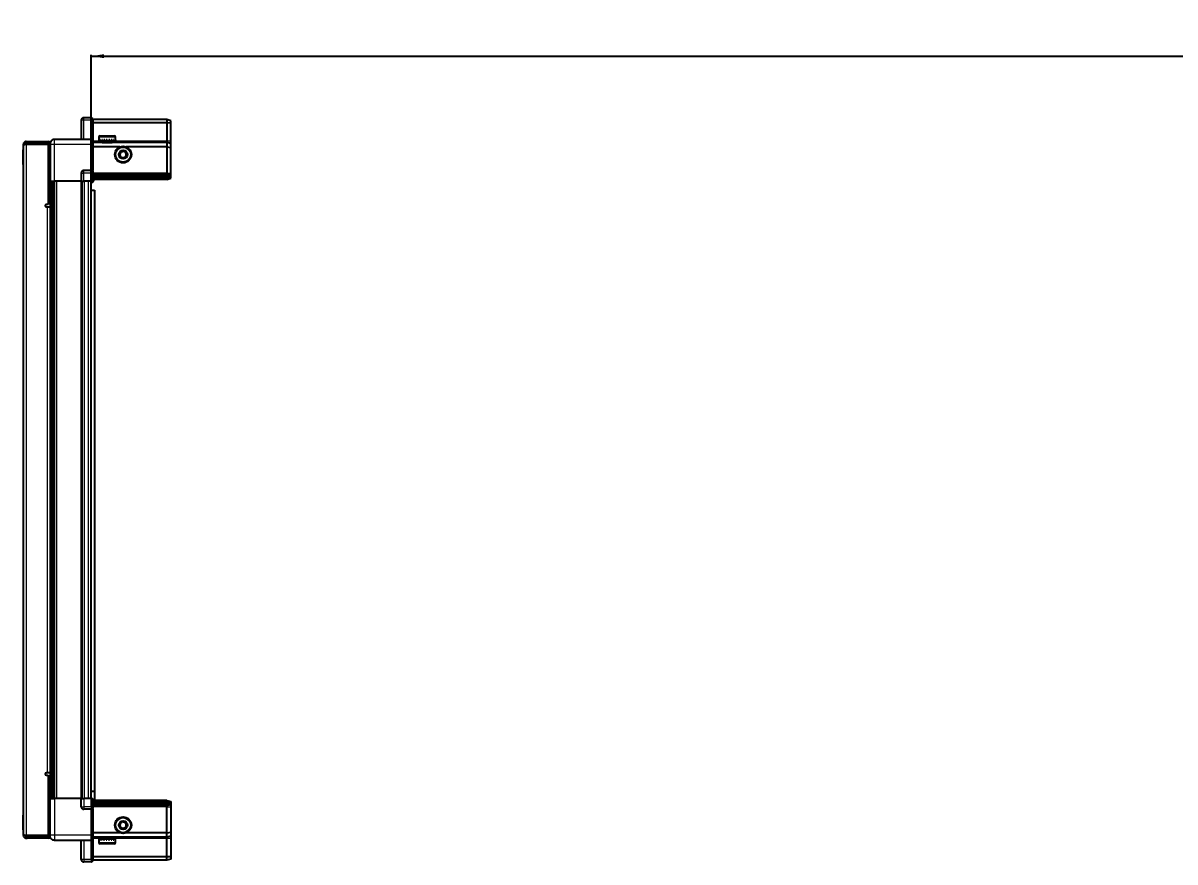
# Model space of a CAD drawing. Header units: millimetres. Extents: x 1415 to 6170, y -1465 to 1637.
# Drawn here: x 2756 to 3663, y 883 to 1544 of the extents above; entities that cross this region are included whole.
import ezdxf

# ---------------------------------------------------------------- set-up
doc = ezdxf.new("R2010")
doc.units = ezdxf.units.MM
doc.layers.add('FORMAT', color=7, linetype='Continuous')
doc.styles.add('SLDTEXTSTYLE0', font='TXT', dxfattribs={"width": 0.75})
doc.dimstyles.new('SLDDIMSTYLE0', dxfattribs={"dimtxt": 20, "dimasz": 10, "dimexe": 0, "dimexo": 0.0625, "dimgap": 5, "dimtad": 2, "dimdec": 1, "dimrnd": 1e-09, "dimzin": 12, "dimdsep": 46, "dimtxsty": 'SLDTEXTSTYLE0', "dimsah": 1, "dimcen": 0.09, "dimadec": 0, "dimazin": 3, "dimtfac": 1, "dimtofl": 0, "dimtmove": 0, "dimatfit": 3, "dimfxl": 0, "dimfrac": 2, "dimtolj": 1, "dimtzin": 12, "dimarcsym": 0})

# ---------------------------------------------------------------- blocks, each defined once
blk = doc.blocks.new('_D_5')
at = {"layer": 'FORMAT'}
for p, q in [((2809.28, 1419.33), (2809.28, 1518.82)), ((2809.28, 1517.82), (4909.28, 1517.82)), ((4909.28, 1419.33), (4909.28, 1518.82))]:
    blk.add_line(p, q, dxfattribs=at)
for points in [[(2809.28, 1517.82), (2819.28, 1516.28), (2819.28, 1519.36)], [(4909.28, 1517.82), (4899.28, 1519.36), (4899.28, 1516.28)]]:
    blk.add_solid(points, dxfattribs=at)
at = {"layer": 'FORMAT', "insert": (3829.72, 1543.6), "char_height": 20, "attachment_point": 1, "style": 'SLDTEXTSTYLE0'}
blk.add_mtext('2100', dxfattribs=at)

msp = doc.modelspace()

# ---------------------------------------------------------------- linework, layer by layer
at = {"color": 7, "linetype": 'Continuous', "lineweight": 25}
for p, q in [((2801.43, 1467.32), (2801.43, 1452.32)), ((2809.43, 1469.32), (2803.43, 1469.32)), ((2809.43, 1469.32), (2809.76, 1469.32)), ((2809.43, 1469.32), (2809.43, 1467.32)), ((2809.43, 1452.52), (2809.43, 1467.32)), ((2809.43, 1452.52), (2809.43, 1467.32)), ((2810.63, 1468.82), (2809.76, 1469.32)), ((2810.63, 1467.32), (2810.63, 1468.82)), ((2868.93, 1467.82), (2810.63, 1467.82)), ((2810.63, 1467.32), (2810.63, 1452.52)), ((2868.93, 1465.32), (2810.63, 1465.32)), ((2868.93, 1467.82), (2868.93, 1465.32)), ((2871.93, 1467.02), (2868.93, 1467.82)), ((2868.93, 1465.32), (2868.93, 1450.82)), ((2871.93, 1465.17), (2868.93, 1465.32)), ((2871.93, 1465.17), (2871.93, 1467.02)), ((2871.93, 1450.82), (2871.93, 1465.17)), ((2809.43, 1452.32), (2780.43, 1452.32)), ((2809.43, 1452.32), (2809.43, 1452.52)), ((2809.43, 1452.32), (2810.63, 1452.32)), ((2809.43, 1448.32), (2809.43, 1452.32)), ((2810.63, 1452.52), (2810.63, 1452.32)), ((2810.63, 1452.32), (2810.63, 1448.32)), ((2815.43, 1454.22), (2815.43, 1451.82)), ((2815.43, 1451.82), (2815.43, 1451.32)), ((2815.43, 1451.32), (2815.56, 1451.32)), ((2815.75, 1451.82), (2815.56, 1451.82)), ((2815.56, 1451.82), (2815.56, 1451.32)), ((2815.56, 1451.32), (2815.75, 1451.32)), ((2815.75, 1451.82), (2815.75, 1451.32)), ((2815.75, 1451.32), (2816.28, 1451.32)), ((2816.23, 1455.02), (2823.39, 1455.02)), ((2816.68, 1451.82), (2816.28, 1451.82)), ((2816.28, 1451.82), (2816.28, 1451.32)), ((2816.28, 1451.32), (2816.68, 1451.32)), ((2816.68, 1451.82), (2816.68, 1451.32)), ((2816.68, 1451.32), (2817.55, 1451.32)), ((2817.53, 1451.32), (2817.53, 1451.22)), ((2818.12, 1451.82), (2817.55, 1451.82)), ((2817.55, 1451.82), (2817.55, 1451.32)), ((2817.55, 1451.32), (2818.12, 1451.32)), ((2818.12, 1451.82), (2818.12, 1451.32)), ((2818.12, 1451.32), (2819.25, 1451.32)), ((2819.94, 1451.82), (2819.25, 1451.82)), ((2819.25, 1451.82), (2819.25, 1451.32)), ((2819.25, 1451.32), (2819.94, 1451.32)), ((2819.94, 1451.82), (2819.94, 1451.32)), ((2819.94, 1451.32), (2821.21, 1451.32)), ((2821.95, 1451.82), (2821.21, 1451.82)), ((2821.21, 1451.82), (2821.21, 1451.32)), ((2821.21, 1451.32), (2821.44, 1451.32)), ((2821.44, 1451.82), (2821.44, 1451.32)), ((2821.94, 1451.82), (2821.94, 1451.32)), ((2821.94, 1451.32), (2821.95, 1451.32)), ((2821.95, 1451.82), (2821.95, 1451.32)), ((2821.95, 1451.32), (2823.24, 1451.32)), ((2823.95, 1451.82), (2823.24, 1451.82)), ((2823.24, 1451.82), (2823.24, 1451.32)), ((2823.3, 1451.82), (2823.3, 1451.32)), ((2823.3, 1451.32), (2823.95, 1451.32)), ((2823.39, 1455.02), (2827.63, 1455.02)), ((2823.95, 1451.82), (2823.95, 1451.32)), ((2823.95, 1451.32), (2825.14, 1451.32)), ((2825.76, 1451.82), (2825.14, 1451.82)), ((2825.14, 1451.82), (2825.14, 1451.32)), ((2825.14, 1451.32), (2825.76, 1451.32)), ((2825.76, 1451.82), (2825.76, 1451.32)), ((2825.76, 1451.32), (2826.73, 1451.32)), ((2826.33, 1451.22), (2826.33, 1451.32)), ((2827.2, 1451.82), (2826.73, 1451.82)), ((2826.73, 1451.82), (2826.73, 1451.32)), ((2826.73, 1451.32), (2827.2, 1451.32)), ((2827.2, 1451.82), (2827.2, 1451.32)), ((2827.2, 1451.32), (2827.85, 1451.32)), ((2828.11, 1451.82), (2827.85, 1451.82)), ((2827.85, 1451.82), (2827.85, 1451.32)), ((2827.85, 1451.32), (2828.11, 1451.32)), ((2828.11, 1451.82), (2828.11, 1451.32)), ((2828.11, 1451.32), (2828.39, 1451.32)), ((2828.43, 1451.82), (2828.39, 1451.82)), ((2828.39, 1451.82), (2828.39, 1451.32)), ((2828.39, 1451.32), (2828.43, 1451.32)), ((2828.43, 1451.82), (2828.43, 1454.22)), ((2828.43, 1451.82), (2828.43, 1451.32)), ((2755.93, 1443.96), (2755.63, 1443.96)), ((2755.63, 1432.39), (2755.63, 1443.96)), ((2757.43, 1448.47), (2755.93, 1448.47)), ((2755.93, 1447.97), (2755.93, 1448.47)), ((2755.93, 904.67), (2755.93, 1447.97)), ((2758.03, 1449.07), (2758.03, 1450.57)), ((2758.03, 1450.57), (2758.93, 1450.57)), ((2758.03, 1449.07), (2758.93, 1449.07)), ((2758.03, 1448.57), (2775.43, 1448.57)), ((2758.93, 1449.07), (2758.93, 1450.57)), ((2758.93, 1450.57), (2775.43, 1450.57)), ((2758.93, 1449.07), (2775.43, 1449.07)), ((2775.43, 1449.07), (2775.43, 1450.57)), ((2776.93, 1448.57), (2775.43, 1448.57)), ((2775.43, 1448.57), (2775.43, 1401.07)), ((2776.93, 1448.32), (2776.93, 1419.32)), ((2809.43, 1428.02), (2809.43, 1448.32)), ((2868.93, 1449.82), (2810.63, 1449.82)), ((2810.63, 1448.32), (2810.63, 1428.02)), ((2831.93, 1446.32), (2810.63, 1446.32)), ((2817.53, 1451.22), (2826.33, 1451.22)), ((2817.93, 1450.82), (2818.62, 1450.34)), ((2817.93, 1450.82), (2822.96, 1450.82)), ((2818.62, 1450.34), (2817.93, 1449.86)), ((2817.93, 1449.86), (2817.93, 1449.82)), ((2817.93, 1449.86), (2822.96, 1449.86)), ((2818.62, 1450.34), (2822.78, 1450.34)), ((2822.78, 1450.34), (2825.24, 1450.34)), ((2822.96, 1450.82), (2825.93, 1450.82)), ((2822.96, 1449.86), (2825.93, 1449.86)), ((2825.24, 1450.34), (2825.93, 1450.82)), ((2825.93, 1449.86), (2825.24, 1450.34)), ((2825.93, 1449.82), (2825.93, 1449.86)), ((2868.93, 1446.32), (2836.93, 1446.32)), ((2868.93, 1450.82), (2868.93, 1449.82)), ((2868.93, 1449.82), (2868.93, 1446.32)), ((2871.93, 1449.02), (2868.93, 1449.82)), ((2868.93, 1446.32), (2868.93, 1425.82)), ((2868.93, 1446.32), (2871.93, 1445.99)), ((2871.93, 1449.02), (2871.93, 1450.82)), ((2871.93, 1445.99), (2871.93, 1449.02)), ((2871.93, 1425.82), (2871.93, 1445.99)), ((2755.63, 1432.39), (2755.93, 1432.39)), ((2801.43, 1425.82), (2801.43, 1419.32)), ((2809.43, 1427.82), (2803.43, 1427.82)), ((2809.43, 1427.82), (2809.43, 1428.02)), ((2809.43, 1427.82), (2809.43, 1425.82)), ((2809.43, 1427.82), (2810.63, 1427.82)), ((2809.43, 1419.32), (2809.43, 1425.82)), ((2809.43, 1419.32), (2809.43, 1425.82)), ((2809.76, 1419.32), (2809.76, 1425.82)), ((2810.63, 1428.02), (2810.63, 1427.82)), ((2810.63, 1427.15), (2810.63, 1427.82)), ((2810.63, 1427.15), (2810.63, 1419.32)), ((2868.93, 1424.82), (2810.63, 1424.82)), ((2868.93, 1425.82), (2868.93, 1424.82)), ((2868.93, 1424.82), (2868.93, 1423.82)), ((2868.93, 1424.82), (2871.93, 1424.02)), ((2871.93, 1424.02), (2871.93, 1425.82)), ((2775.43, 1422.07), (2776.93, 1422.07)), ((2776.93, 1419.32), (2775.43, 1419.32)), ((2777.58, 933.32), (2777.58, 1419.32)), ((2779.37, 1419.32), (2779.37, 933.32)), ((2779.4, 1419.32), (2779.4, 933.32)), ((2801.43, 1419.32), (2780.43, 1419.32)), ((2801.43, 1419.32), (2803.43, 1419.32)), ((2802.08, 933.32), (2802.08, 1419.32)), ((2809.43, 1419.32), (2803.43, 1419.32)), ((2809.28, 933.32), (2809.28, 1419.32)), ((2809.43, 1419.32), (2809.76, 1419.32)), ((2809.43, 1419.32), (2809.43, 1419.32)), ((2810.63, 1419.32), (2809.76, 1419.32)), ((2809.76, 1419.32), (2809.76, 1419.32)), ((2868.93, 1423.82), (2810.63, 1423.82)), ((2868.93, 1422.32), (2810.63, 1422.32)), ((2868.93, 1420.82), (2810.63, 1420.82)), ((2868.93, 1423.82), (2868.93, 1422.32)), ((2868.93, 1423.82), (2871.93, 1423.28)), ((2868.93, 1422.32), (2871.93, 1422.78)), ((2868.93, 1422.32), (2868.93, 1420.82)), ((2868.93, 1420.82), (2871.93, 1421.63)), ((2871.93, 1423.28), (2871.93, 1424.02)), ((2871.93, 1422.78), (2871.93, 1423.28)), ((2871.93, 1421.63), (2871.93, 1422.78)), ((2809.28, 1412.32), (2811.78, 1412.32)), ((2811.78, 1412.32), (2811.78, 938.82)), ((2775.43, 1401.07), (2774.08, 1401.07)), ((2774.08, 1399.07), (2774.83, 1399.07)), ((2774.83, 1399.07), (2776.93, 1399.07)), ((2776.93, 1399.07), (2776.93, 953.57)), ((2774.83, 953.57), (2774.08, 953.57)), ((2776.93, 953.57), (2774.83, 953.57)), ((2774.08, 951.57), (2775.43, 951.57)), ((2775.43, 951.57), (2775.43, 904.07)), ((2811.78, 938.82), (2809.28, 938.82)), ((2811.78, 938.82), (2811.78, 931.82)), ((2776.93, 933.32), (2775.43, 933.32)), ((2776.93, 930.57), (2775.43, 930.57)), ((2776.93, 904.32), (2776.93, 933.32)), ((2801.43, 933.32), (2780.43, 933.32)), ((2801.43, 926.82), (2801.43, 933.32)), ((2801.43, 933.32), (2803.43, 933.32)), ((2809.43, 933.32), (2803.43, 933.32)), ((2809.43, 926.82), (2809.43, 933.32)), ((2809.43, 933.32), (2809.76, 933.32)), ((2809.43, 926.82), (2809.43, 924.82)), ((2809.43, 926.82), (2809.43, 924.82)), ((2809.76, 926.82), (2809.76, 933.32)), ((2809.76, 933.32), (2810.63, 933.32)), ((2810.63, 933.32), (2810.63, 925.5)), ((2868.93, 931.82), (2810.63, 931.82)), ((2868.93, 930.32), (2810.63, 930.32)), ((2868.93, 928.82), (2810.63, 928.82)), ((2868.93, 927.82), (2810.63, 927.82)), ((2810.63, 924.82), (2810.63, 925.5)), ((2868.93, 930.32), (2868.93, 931.82)), ((2868.93, 931.82), (2871.93, 931.02)), ((2868.93, 928.82), (2868.93, 930.32)), ((2868.93, 930.32), (2871.93, 929.87)), ((2868.93, 928.82), (2871.93, 929.37)), ((2868.93, 927.82), (2868.93, 928.82)), ((2868.93, 927.82), (2871.93, 928.63)), ((2868.93, 926.82), (2868.93, 927.82)), ((2868.93, 906.32), (2868.93, 926.82)), ((2871.93, 931.02), (2871.93, 929.87)), ((2871.93, 929.87), (2871.93, 929.37)), ((2871.93, 929.37), (2871.93, 928.63)), ((2871.93, 928.63), (2871.93, 926.82)), ((2871.93, 926.82), (2871.93, 906.66)), ((2755.93, 920.26), (2755.63, 920.26)), ((2755.63, 910.58), (2755.63, 920.26)), ((2809.43, 924.82), (2803.43, 924.82)), ((2809.43, 924.82), (2810.63, 924.82)), ((2809.43, 924.62), (2809.43, 924.82)), ((2809.43, 904.32), (2809.43, 924.62)), ((2810.63, 924.82), (2810.63, 924.62)), ((2810.63, 924.62), (2810.63, 904.32)), ((2755.63, 908.69), (2755.63, 910.58)), ((2755.63, 908.69), (2755.93, 908.69)), ((2755.93, 904.17), (2755.93, 904.67)), ((2757.43, 904.17), (2755.93, 904.17)), ((2775.43, 904.07), (2758.03, 904.07)), ((2758.03, 903.57), (2758.03, 902.07)), ((2758.03, 903.57), (2758.93, 903.57)), ((2758.03, 902.07), (2758.93, 902.07)), ((2758.93, 903.57), (2758.93, 902.07)), ((2775.43, 903.57), (2758.93, 903.57)), ((2775.43, 902.07), (2758.93, 902.07)), ((2775.43, 904.07), (2776.93, 904.07)), ((2775.43, 903.57), (2775.43, 902.07)), ((2809.43, 900.32), (2780.43, 900.32)), ((2801.43, 885.32), (2801.43, 900.32)), ((2809.43, 900.32), (2809.43, 904.32)), ((2809.43, 900.32), (2810.63, 900.32)), ((2809.43, 900.12), (2809.43, 900.32)), ((2809.43, 885.32), (2809.43, 900.12)), ((2831.93, 906.32), (2810.63, 906.32)), ((2810.63, 904.32), (2810.63, 900.32)), ((2868.93, 902.82), (2810.63, 902.82)), ((2810.63, 900.32), (2810.63, 900.12)), ((2810.63, 900.12), (2810.63, 885.32)), ((2815.43, 901.32), (2815.43, 898.42)), ((2815.52, 901.32), (2815.43, 901.32)), ((2815.52, 900.82), (2815.52, 901.32)), ((2815.69, 901.32), (2815.52, 901.32)), ((2815.52, 900.82), (2815.69, 900.82)), ((2815.69, 900.82), (2815.69, 901.32)), ((2816.18, 901.32), (2815.69, 901.32)), ((2816.18, 900.82), (2816.18, 901.32)), ((2816.56, 901.32), (2816.18, 901.32)), ((2816.18, 900.82), (2816.56, 900.82)), ((2816.56, 900.82), (2816.56, 901.32)), ((2817.4, 901.32), (2816.56, 901.32)), ((2817.4, 900.82), (2817.4, 901.32)), ((2817.96, 901.32), (2817.4, 901.32)), ((2817.4, 900.82), (2817.96, 900.82)), ((2817.53, 901.42), (2817.53, 901.32)), ((2822.92, 901.42), (2817.53, 901.42)), ((2817.93, 902.82), (2817.93, 902.79)), ((2817.93, 902.79), (2818.62, 902.31)), ((2818.03, 902.79), (2817.93, 902.79)), ((2818.62, 902.31), (2817.93, 901.82)), ((2818.03, 901.82), (2817.93, 901.82)), ((2817.96, 900.82), (2817.96, 901.32)), ((2819.06, 901.32), (2817.96, 901.32)), ((2825.93, 902.79), (2818.03, 902.79)), ((2825.93, 901.82), (2818.03, 901.82)), ((2818.7, 902.31), (2818.62, 902.31)), ((2825.24, 902.31), (2818.7, 902.31)), ((2819.06, 900.82), (2819.06, 901.32)), ((2819.74, 901.32), (2819.06, 901.32)), ((2819.06, 900.82), (2819.74, 900.82)), ((2819.74, 900.82), (2819.74, 901.32)), ((2821, 901.32), (2819.74, 901.32)), ((2821, 900.82), (2821, 901.32)), ((2821.3, 901.32), (2821, 901.32)), ((2821, 900.82), (2821.74, 900.82)), ((2821.3, 900.82), (2821.3, 901.32)), ((2821.74, 900.82), (2821.74, 901.32)), ((2823.04, 901.32), (2821.74, 901.32)), ((2826.33, 901.42), (2822.92, 901.42)), ((2823.04, 900.82), (2823.04, 901.32)), ((2823.04, 900.82), (2823.76, 900.82)), ((2823.17, 900.82), (2823.17, 901.32)), ((2823.76, 901.32), (2823.17, 901.32)), ((2823.76, 900.82), (2823.76, 901.32)), ((2824.96, 901.32), (2823.76, 901.32)), ((2824.96, 900.82), (2824.96, 901.32)), ((2825.59, 901.32), (2824.96, 901.32)), ((2824.96, 900.82), (2825.59, 900.82)), ((2825.24, 902.31), (2825.93, 902.79)), ((2825.93, 901.82), (2825.24, 902.31)), ((2825.59, 900.82), (2825.59, 901.32)), ((2826.59, 901.32), (2825.59, 901.32)), ((2825.93, 902.79), (2825.93, 902.82)), ((2826.33, 901.32), (2826.33, 901.42)), ((2826.59, 900.82), (2826.59, 901.32)), ((2827.07, 901.32), (2826.59, 901.32)), ((2826.59, 900.82), (2827.07, 900.82)), ((2827.07, 900.82), (2827.07, 901.32)), ((2827.76, 901.32), (2827.07, 901.32)), ((2827.76, 900.82), (2827.76, 901.32)), ((2828.05, 901.32), (2827.76, 901.32)), ((2827.76, 900.82), (2828.05, 900.82)), ((2828.05, 900.82), (2828.05, 901.32)), ((2828.36, 901.32), (2828.05, 901.32)), ((2828.36, 900.82), (2828.36, 901.32)), ((2828.42, 901.32), (2828.36, 901.32)), ((2828.36, 900.82), (2828.42, 900.82)), ((2828.42, 900.82), (2828.42, 901.32)), ((2828.43, 901.32), (2828.42, 901.32)), ((2828.43, 898.42), (2828.43, 901.32)), ((2868.93, 906.32), (2836.93, 906.32)), ((2868.93, 906.32), (2871.93, 906.66)), ((2868.93, 902.82), (2868.93, 906.32)), ((2871.93, 903.63), (2868.93, 902.82)), ((2868.93, 901.82), (2868.93, 902.82)), ((2868.93, 887.32), (2868.93, 901.82)), ((2871.93, 906.66), (2871.93, 903.63)), ((2871.93, 903.63), (2871.93, 901.82)), ((2871.93, 901.82), (2871.93, 887.48)), ((2816.37, 897.62), (2816.23, 897.62)), ((2827.63, 897.62), (2816.37, 897.62)), ((2809.43, 883.32), (2803.43, 883.32)), ((2809.43, 885.32), (2809.43, 883.32)), ((2809.43, 883.32), (2809.76, 883.32)), ((2809.43, 883.32), (2809.76, 883.32)), ((2809.43, 883.32), (2809.43, 883.32)), ((2809.76, 883.32), (2810.63, 883.82)), ((2809.76, 883.32), (2810.63, 883.82)), ((2868.93, 887.32), (2810.63, 887.32)), ((2810.63, 883.82), (2810.63, 885.32)), ((2868.93, 884.82), (2810.63, 884.82)), ((2871.93, 887.48), (2868.93, 887.32)), ((2868.93, 884.82), (2868.93, 887.32)), ((2871.93, 885.63), (2868.93, 884.82)), ((2871.93, 887.48), (2871.93, 885.63))]:
    msp.add_line(p, q, dxfattribs=at)
at = {"color": 8, "linetype": 'Continuous', "lineweight": 18}
for p, q in [((2803.43, 1467.32), (2801.43, 1467.32)), ((2803.43, 1467.32), (2803.43, 1469.32)), ((2803.43, 1452.32), (2803.43, 1467.32)), ((2809.43, 1467.32), (2803.43, 1467.32)), ((2809.43, 1467.32), (2810.63, 1467.32)), ((2809.43, 1452.52), (2810.63, 1452.52)), ((2815.43, 1454.22), (2823.6, 1454.22)), ((2823.6, 1454.22), (2828.43, 1454.22)), ((2758.03, 1448.57), (2758.03, 904.07)), ((2780.43, 1419.32), (2780.43, 1448.32)), ((2809.43, 1448.32), (2780.43, 1448.32)), ((2809.43, 1448.32), (2810.63, 1448.32)), ((2817.93, 1450.82), (2810.63, 1450.82)), ((2868.93, 1450.82), (2825.93, 1450.82)), ((2871.93, 1450.82), (2868.93, 1450.82)), ((2801.43, 1425.82), (2803.43, 1425.82)), ((2803.43, 1425.82), (2803.43, 1427.82)), ((2803.43, 1419.32), (2803.43, 1425.82)), ((2809.43, 1425.82), (2803.43, 1425.82)), ((2809.43, 1428.02), (2810.63, 1428.02)), ((2809.43, 1425.82), (2809.76, 1425.82)), ((2868.93, 1425.82), (2810.63, 1425.82)), ((2868.93, 1425.82), (2871.93, 1425.82)), ((2776.93, 1399.07), (2776.93, 1419.32)), ((2778.16, 1419.32), (2778.16, 933.32)), ((2780.61, 933.32), (2780.61, 1419.32)), ((2782.02, 1419.32), (2782.02, 933.32)), ((2801.43, 933.32), (2801.43, 1419.32)), ((2804.08, 933.32), (2804.08, 1419.32)), ((2807.28, 933.32), (2807.28, 1419.32)), ((2809.43, 1419.32), (2809.76, 1419.32)), ((2774.83, 953.57), (2774.83, 1399.07)), ((2776.93, 933.32), (2776.93, 953.57)), ((2780.43, 933.32), (2780.43, 904.32)), ((2801.43, 926.82), (2803.43, 926.82)), ((2803.43, 933.32), (2803.43, 926.82)), ((2803.43, 926.82), (2803.43, 924.82)), ((2809.43, 926.82), (2803.43, 926.82)), ((2809.43, 926.82), (2809.76, 926.82)), ((2868.93, 926.82), (2810.63, 926.82)), ((2868.93, 926.82), (2871.93, 926.82)), ((2810.63, 924.62), (2809.43, 924.62)), ((2809.43, 904.32), (2780.43, 904.32)), ((2803.43, 900.32), (2803.43, 885.32)), ((2809.43, 904.32), (2810.63, 904.32)), ((2810.63, 900.12), (2809.43, 900.12)), ((2817.93, 901.82), (2810.63, 901.82)), ((2815.59, 898.42), (2815.43, 898.42)), ((2828.43, 898.42), (2815.59, 898.42)), ((2868.93, 901.82), (2825.93, 901.82)), ((2871.93, 901.82), (2868.93, 901.82)), ((2803.43, 885.32), (2801.43, 885.32)), ((2803.43, 885.32), (2803.43, 883.32)), ((2809.43, 885.32), (2803.43, 885.32)), ((2809.43, 885.32), (2810.63, 885.32))]:
    msp.add_line(p, q, dxfattribs=at)
at = {"color": 7, "linetype": 'Continuous', "lineweight": 25}
for centre, radius in [((2834.43, 1440.32), 6.5), ((2834.43, 1440.32), 3.46), ((2834.43, 912.32), 6.5), ((2834.43, 912.32), 3.46)]:
    msp.add_circle(centre, radius, dxfattribs=at)
at = {"color": 8, "linetype": 'Continuous', "lineweight": 18}
for centre in [(2834.43, 1440.32), (2834.43, 912.32)]:
    msp.add_circle(centre, 5.7, dxfattribs=at)
at = {"color": 7, "linetype": 'Continuous', "lineweight": 25}
for centre, radius, start, end in [((2803.43, 1467.32), 2, 90, 180), ((2816.23, 1454.22), 0.8, 90, 180), ((2827.63, 1454.22), 0.8, 0, 90), ((2757.93, 1448.07), 0.5, 90, 117.7907), ((2775.33, 1448.47), 0.6, 9.59407, 90), ((2775.33, 1448.47), 2.1, 32.2369, 87.2706), ((2817.53, 1450.82), 0.4, 0, 90), ((2826.33, 1450.82), 0.4, 90, 180), ((2834.43, 1440.32), 2.5, 101.00659, 161.00659), ((2834.43, 1440.32), 2.5, 41.00659, 101.00659), ((2834.43, 1440.32), 2.5, 161.00659, 221.00659), ((2834.43, 1440.32), 2.5, 221.00659, 281.00659), ((2834.43, 1440.32), 2.5, 281.00659, 341.00659), ((2834.43, 1440.32), 2.5, 341.00659, 41.00659), ((2803.43, 1425.82), 2, 90, 180), ((2806.78, 1421.97), 5, 300, 346.70293), ((2774.08, 1400.07), 1, 90, 270), ((2774.08, 952.57), 1, 90, 270), ((2803.43, 926.82), 2, 180, 270), ((2834.43, 912.32), 2.5, 127.98423, 187.98423), ((2834.43, 912.32), 2.5, 187.98423, 247.98423), ((2834.43, 912.32), 2.5, 67.98423, 127.98423), ((2834.43, 912.32), 2.5, 247.98423, 307.98423), ((2834.43, 912.32), 2.5, 7.98423, 67.98423), ((2834.43, 912.32), 2.5, 307.98423, 7.98423), ((2757.93, 904.57), 0.5, 243.58436, 270), ((2775.33, 904.17), 0.6, 270, 350.40593), ((2775.33, 904.17), 2.1, 272.7294, 327.8305), ((2816.23, 898.42), 0.8, 180, 270), ((2817.53, 901.82), 0.4, 270, 0), ((2826.33, 901.82), 0.4, 180, 270), ((2827.63, 898.42), 0.8, 270, 0), ((2803.43, 885.32), 2, 180, 270)]:
    msp.add_arc(centre, radius, start, end, dxfattribs=at)
for centre, start_param, end_param in [((2813.22, 1425.82), 2.418858, 3.141593), ((2813.22, 926.82), 3.141593, 3.864327)]:
    msp.add_ellipse(centre, major_axis=(3.46, 0), ratio=0.57735, start_param=start_param, end_param=end_param, dxfattribs=at)
for points, knots in [([(2780.43, 1452.32), (2779.99, 1452.28), (2779.31, 1452.2), (2778.49, 1451.77), (2777.93, 1451.32), (2777.48, 1450.76), (2777.04, 1449.94), (2776.97, 1449.26), (2776.93, 1448.82)], [0, 0, 0, 0, 0.239457, 0.368361, 0.5, 0.631639, 0.760543, 1, 1, 1, 1]), ([(2758.03, 1450.57), (2757.77, 1450.55), (2757.28, 1450.49), (2756.64, 1450.1), (2756.17, 1449.54), (2755.95, 1448.96), (2755.93, 1448.6), (2755.93, 1448.47)], [0, 0, 0, 0, 0.2302553, 0.4485219, 0.6667858, 0.8850496, 1, 1, 1, 1]), ([(2755.93, 1447.97), (2755.95, 1448.02), (2756, 1448.11), (2756.4, 1448.24), (2756.95, 1448.37), (2757.53, 1448.48), (2757.9, 1448.55), (2758.03, 1448.57)], [0, 0, 0, 0, 0.230255, 0.448522, 0.666786, 0.88505, 1, 1, 1, 1]), ([(2776.93, 1448.82), (2776.93, 1448.82), (2776.93, 1448.8), (2776.93, 1448.69), (2776.93, 1448.52), (2776.93, 1448.39), (2776.93, 1448.32)], [0, 0, 0, 0, 0.2493943, 0.5003335, 0.7501667, 1, 1, 1, 1]), ([(2831.59, 1439.77), (2831.76, 1440.26), (2832.07, 1441.17), (2832.39, 1442.08), (2832.53, 1442.5)], [0, 0, 0, 0, 0.534686, 1, 1, 1, 1]), ([(2832.53, 1442.5), (2833.04, 1442.6), (2833.98, 1442.78), (2834.93, 1442.97), (2835.37, 1443.05)], [0, 0, 0, 0, 0.534686, 1, 1, 1, 1]), ([(2835.37, 1443.05), (2835.45, 1442.96), (2835.84, 1442.51), (2836.49, 1441.76), (2837.03, 1441.13), (2837.26, 1440.87)], [0, 0, 0, 0, 0.133125, 0.637099, 1, 1, 1, 1]), ([(2833.49, 1437.59), (2833.26, 1437.85), (2832.72, 1438.48), (2832.07, 1439.23), (2831.67, 1439.68), (2831.59, 1439.77)], [0, 0, 0, 0, 0.362901, 0.866875, 1, 1, 1, 1]), ([(2836.32, 1438.14), (2835.81, 1438.05), (2834.87, 1437.86), (2833.92, 1437.68), (2833.49, 1437.59)], [0, 0, 0, 0, 0.534686, 1, 1, 1, 1]), ([(2837.26, 1440.87), (2837.09, 1440.39), (2836.78, 1439.47), (2836.47, 1438.57), (2836.32, 1438.14)], [0, 0, 0, 0, 0.534686, 1, 1, 1, 1]), ([(2776.93, 1419.32), (2776.96, 1419.32), (2777.04, 1419.32), (2777.65, 1419.32), (2778.53, 1419.32), (2779.52, 1419.32), (2780.17, 1419.32), (2780.43, 1419.32)], [0, 0, 0, 0, 0.214694, 0.429388, 0.644082, 0.858775, 1, 1, 1, 1]), ([(2776.93, 933.32), (2776.96, 933.32), (2777.04, 933.32), (2777.65, 933.32), (2778.53, 933.32), (2779.52, 933.32), (2780.17, 933.32), (2780.43, 933.32)], [0, 0, 0, 0, 0.214694, 0.429388, 0.644082, 0.858775, 1, 1, 1, 1]), ([(2831.75, 913.41), (2832.16, 913.72), (2832.92, 914.32), (2833.67, 914.91), (2834.02, 915.18)], [0, 0, 0, 0, 0.534686, 1, 1, 1, 1]), ([(2832.15, 910.55), (2832.13, 910.67), (2832.05, 911.26), (2831.91, 912.25), (2831.8, 913.06), (2831.75, 913.41)], [0, 0, 0, 0, 0.1331247, 0.6370994, 1, 1, 1, 1]), ([(2834.83, 909.46), (2834.35, 909.66), (2833.45, 910.02), (2832.56, 910.38), (2832.15, 910.55)], [0, 0, 0, 0, 0.534686, 1, 1, 1, 1]), ([(2834.02, 915.18), (2834.5, 914.99), (2835.4, 914.63), (2836.29, 914.27), (2836.7, 914.1)], [0, 0, 0, 0, 0.534686, 1, 1, 1, 1]), ([(2837.1, 911.24), (2836.7, 910.92), (2835.94, 910.33), (2835.18, 909.74), (2834.83, 909.46)], [0, 0, 0, 0, 0.534686, 1, 1, 1, 1]), ([(2836.7, 914.1), (2836.75, 913.76), (2836.86, 912.94), (2837, 911.96), (2837.08, 911.37), (2837.1, 911.24)], [0, 0, 0, 0, 0.362901, 0.866875, 1, 1, 1, 1]), ([(2758.03, 904.07), (2757.77, 904.12), (2757.28, 904.21), (2756.64, 904.34), (2756.17, 904.47), (2755.95, 904.58), (2755.93, 904.65), (2755.93, 904.67)], [0, 0, 0, 0, 0.230255, 0.448522, 0.666786, 0.88505, 1, 1, 1, 1]), ([(2755.93, 904.17), (2755.95, 903.92), (2756, 903.43), (2756.4, 902.79), (2756.95, 902.32), (2757.53, 902.1), (2757.9, 902.08), (2758.03, 902.07)], [0, 0, 0, 0, 0.230255, 0.448522, 0.666786, 0.88505, 1, 1, 1, 1]), ([(2776.93, 903.82), (2776.93, 903.83), (2776.93, 903.84), (2776.93, 903.96), (2776.93, 904.13), (2776.93, 904.26), (2776.93, 904.32)], [0, 0, 0, 0, 0.249394, 0.500333, 0.750167, 1, 1, 1, 1]), ([(2780.43, 900.32), (2779.99, 900.37), (2779.31, 900.44), (2778.49, 900.88), (2777.93, 901.33), (2777.48, 901.89), (2777.04, 902.71), (2776.97, 903.38), (2776.93, 903.82)], [0, 0, 0, 0, 0.239457, 0.368361, 0.5, 0.631639, 0.760543, 1, 1, 1, 1])]:
    msp.add_open_spline(points, degree=3, knots=knots, dxfattribs=at)
at = {"color": 8, "linetype": 'Continuous', "lineweight": 18}
for points in [[(2780.43, 1448.32), (2780.43, 1448.85), (2780.43, 1449.9), (2780.43, 1451.22), (2780.43, 1452.14), (2780.43, 1452.26), (2780.43, 1452.32)], [(2780.43, 904.32), (2780.43, 903.8), (2780.43, 902.75), (2780.43, 901.43), (2780.43, 900.5), (2780.43, 900.38), (2780.43, 900.32)]]:
    msp.add_open_spline(points, degree=3, dxfattribs=at)
at = {"color": 7, "linetype": 'Continuous', "lineweight": 25}
for points in [[(2758.03, 1449.07), (2757.95, 1449.06), (2757.79, 1449.05), (2757.59, 1448.91), (2757.45, 1448.71), (2757.43, 1448.55), (2757.43, 1448.47)], [(2757.43, 904.17), (2757.43, 904.09), (2757.45, 903.94), (2757.59, 903.74), (2757.79, 903.6), (2757.95, 903.58), (2758.03, 903.57)]]:
    msp.add_open_spline(points, degree=3, dxfattribs=at)
at = {"color": 8, "linetype": 'Continuous', "lineweight": 18}
for points in [[(2780.43, 1448.32), (2779.99, 1448.32), (2779.31, 1448.32), (2778.49, 1448.32), (2777.93, 1448.32), (2777.48, 1448.32), (2777.04, 1448.32), (2776.97, 1448.32), (2776.93, 1448.32)], [(2780.43, 904.32), (2779.99, 904.32), (2779.31, 904.32), (2778.49, 904.32), (2777.93, 904.32), (2777.48, 904.32), (2777.04, 904.32), (2776.97, 904.32), (2776.93, 904.32)]]:
    msp.add_open_spline(points, degree=3, knots=[0, 0, 0, 0, 0.239457, 0.368361, 0.5, 0.631639, 0.760543, 1, 1, 1, 1], dxfattribs=at)

# ---------------------------------------------------------------- dimensions: what is measured, and where the dimension line sits
at = {"layer": 'FORMAT'}
dim = msp.add_linear_dim(base=(4909.28, 1517.82), p1=(2809.28, 1419.32), p2=(4909.28, 1419.32), angle=0, dimstyle='SLDDIMSTYLE0', dxfattribs=at)
dim.commit()
dim.dimension.update_dxf_attribs({"geometry": '_D_5', "text_midpoint": (3859.28, 1517.82), "dimtype": 160})

doc.saveas('drawing.dxf')
